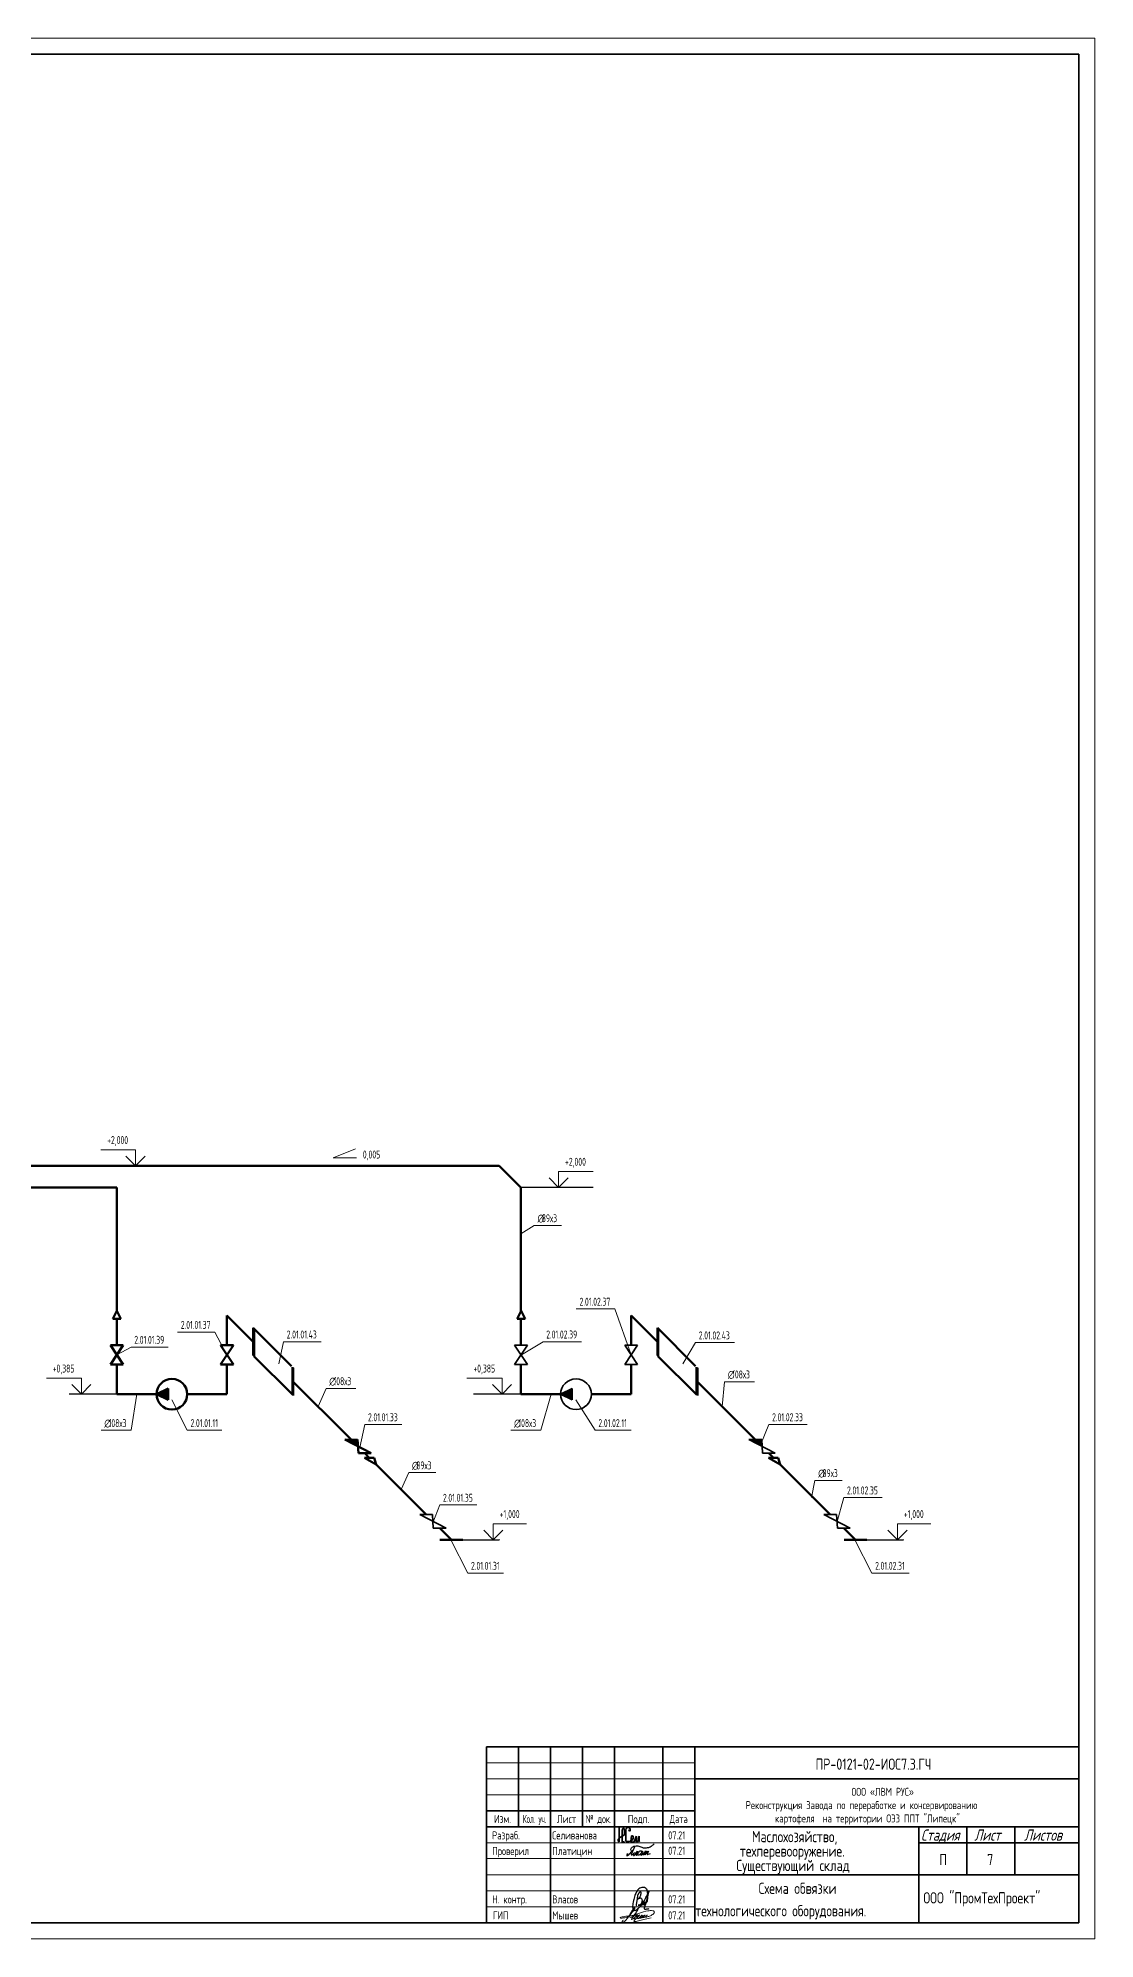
# Model space of a CAD drawing. Header units: millimetres. Extents: x -2281 to 5887, y 0 to 4166.
# Drawn here: x 5557 to 5887, y 0 to 594 of the extents above; entities that cross this region are included whole.
import ezdxf
from ezdxf.enums import TextEntityAlignment as Align

# ---------------------------------------------------------------- set-up
doc = ezdxf.new("R2010")
doc.units = ezdxf.units.MM
for name, pattern in [('K5LT32781', [0]), ('K5LT32783', [0]), ('K5LT32784', [0]), ('K5LT32786', [0]), ('K5LT32797', [0]), ('K5LT32823', [0]), ('K5LT_BASIC', [0]), ('K5LT_THIN', [0]), ('СПЛОШНАЯ', [1089000000.0, 99000000.0, 990000000.0])]:
    doc.linetypes.add(name, pattern=pattern)
doc.layers.add('Системный слой', color=7, linetype='Continuous')
doc.styles.add('KTEXTSTYLE', font='GOST_AU.SHX', dxfattribs={"width": 0.96, "height": 5})
doc.styles.add('ГОСТ 2.304', font='CS_Gost2304.shx')

# ---------------------------------------------------------------- blocks, each defined once
blk = doc.blocks.new('U988')
at = {"layer": 'Системный слой', "color": 7, "linetype": 'K5LT32786', "lineweight": 18}
for p, q in [((5649.07, 244.06), (5656.04, 246.88)), ((5656.38, 244.06), (5649.07, 244.06))]:
    blk.add_line(p, q, dxfattribs=at)
blk = doc.blocks.new('U1010')
at = {"layer": 'Системный слой', "color": 7, "linetype": 'K5LT_THIN', "lineweight": 13}
for p, q in [((5694.62, 124.75), (5701.1, 124.75)), ((5696.1, 127.75), (5699.1, 124.75)), ((5699.1, 124.75), (5699.1, 129.75)), ((5699.1, 129.75), (5709.52, 129.75)), ((5699.1, 124.75), (5702.1, 127.75))]:
    blk.add_line(p, q, dxfattribs=at)
at = {"layer": 'Системный слой', "color": 7, "insert": (5701.1, 134.02), "char_height": 2.5, "attachment_point": 1, "style": 'KTEXTSTYLE'}
blk.add_mtext('\\H3.5;\\W0.965;\\Q15;\\Q0;\\W0.715;\\H2.50;+1,000', dxfattribs=at)
blk = doc.blocks.new('U1011')
at = {"layer": 'Системный слой', "color": 7, "linetype": 'K5LT_THIN', "lineweight": 13}
for q in [(5685.8, 124.75), (5702.34, 114.35)]:
    blk.add_line((5691.14, 114.35), q, dxfattribs=at)
at = {"layer": 'Системный слой', "color": 7, "insert": (5692.14, 117.85), "char_height": 2.5, "attachment_point": 1, "style": 'KTEXTSTYLE'}
blk.add_mtext('\\H3.5;\\W0.965;\\Q15;\\Q0;\\W0.715;\\H2.50;2.01.01.31', dxfattribs=at)
blk = doc.blocks.new('U1012')
at = {"layer": 'Системный слой', "color": 7, "linetype": 'K5LT_THIN', "lineweight": 13}
for q in [(5680.21, 129.99), (5693.96, 135.61)]:
    blk.add_line((5682.37, 135.61), q, dxfattribs=at)
at = {"layer": 'Системный слой', "color": 7, "insert": (5683.37, 139.11), "char_height": 2.5, "attachment_point": 1, "style": 'KTEXTSTYLE'}
blk.add_mtext('\\H3.5;\\W0.965;\\Q15;\\Q0;\\W0.715;\\H2.50;2.01.01.35', dxfattribs=at)
blk = doc.blocks.new('U1013')
at = {"layer": 'Системный слой', "color": 7, "linetype": 'K5LT_THIN', "lineweight": 13}
for q in [(5657.42, 153.62), (5670.57, 160.77)]:
    blk.add_line((5658.97, 160.77), q, dxfattribs=at)
at = {"layer": 'Системный слой', "color": 7, "insert": (5659.97, 164.27), "char_height": 2.5, "attachment_point": 1, "style": 'KTEXTSTYLE'}
blk.add_mtext('\\H3.5;\\W0.965;\\Q15;\\Q0;\\W0.715;\\H2.50;2.01.01.33', dxfattribs=at)
blk = doc.blocks.new('U1014')
at = {"layer": 'Системный слой', "color": 7, "linetype": 'K5LT_THIN', "lineweight": 13}
for q in [(5644.41, 166.36), (5656.21, 172.03)]:
    blk.add_line((5646.87, 172.03), q, dxfattribs=at)
at = {"layer": 'Системный слой', "color": 7, "char_height": 2.5, "attachment_point": 1, "style": 'KTEXTSTYLE'}
for s, insert in [('\\H3.5;\\W0.965;\\Q15;\\Q0;\\W0.715;\\H2.50;∅', (5647.87, 175.53)), ('\\H3.5;\\W0.965;\\Q15;\\Q0;\\W0.715;\\H2.50;108х3', (5649.19, 175.53))]:
    blk.add_mtext(s, dxfattribs=dict(at, insert=insert))
blk = doc.blocks.new('U1015')
at = {"layer": 'Системный слой', "color": 7, "linetype": 'K5LT_THIN', "lineweight": 13}
for q in [(5632.12, 179.67), (5645.31, 186.63)]:
    blk.add_line((5633.59, 186.63), q, dxfattribs=at)
at = {"layer": 'Системный слой', "color": 7, "insert": (5634.59, 190.13), "char_height": 2.5, "attachment_point": 1, "style": 'KTEXTSTYLE'}
blk.add_mtext('\\H3.5;\\W0.965;\\Q15;\\Q0;\\W0.715;\\H2.50;2.01.01.43', dxfattribs=at)
blk = doc.blocks.new('U1016')
at = {"layer": 'Системный слой', "color": 7, "linetype": 'K5LT_THIN', "lineweight": 13}
for p, q in [((5820.82, 124.75), (5827.31, 124.75)), ((5822.31, 127.75), (5825.31, 124.75)), ((5825.31, 124.75), (5825.31, 129.75)), ((5825.31, 129.75), (5835.72, 129.75)), ((5825.31, 124.75), (5828.31, 127.75))]:
    blk.add_line(p, q, dxfattribs=at)
at = {"layer": 'Системный слой', "color": 7, "insert": (5827.31, 134.02), "char_height": 2.5, "attachment_point": 1, "style": 'KTEXTSTYLE'}
blk.add_mtext('\\H3.5;\\W0.965;\\Q15;\\Q0;\\W0.715;\\H2.50;+1,000', dxfattribs=at)
blk = doc.blocks.new('U1017')
at = {"layer": 'Системный слой', "color": 7, "linetype": 'K5LT_THIN', "lineweight": 13}
for q in [(5812, 124.75), (5828.94, 114.35)]:
    blk.add_line((5817.35, 114.35), q, dxfattribs=at)
at = {"layer": 'Системный слой', "color": 7, "insert": (5818.35, 117.85), "char_height": 2.5, "attachment_point": 1, "style": 'KTEXTSTYLE'}
blk.add_mtext('\\H3.5;\\W0.965;\\Q15;\\Q0;\\W0.715;\\H2.50;2.01.02.31', dxfattribs=at)
blk = doc.blocks.new('U1018')
at = {"layer": 'Системный слой', "color": 7, "linetype": 'K5LT_THIN', "lineweight": 13}
for q in [(5806.41, 129.99), (5820.56, 137.91)]:
    blk.add_line((5808.57, 137.91), q, dxfattribs=at)
at = {"layer": 'Системный слой', "color": 7, "insert": (5809.57, 141.41), "char_height": 2.5, "attachment_point": 1, "style": 'KTEXTSTYLE'}
blk.add_mtext('\\H3.5;\\W0.965;\\Q15;\\Q0;\\W0.715;\\H2.50;2.01.02.35', dxfattribs=at)
blk = doc.blocks.new('U1019')
at = {"layer": 'Системный слой', "color": 7, "linetype": 'K5LT_THIN', "lineweight": 13}
for q in [(5798.49, 137.91), (5808.05, 143.3)]:
    blk.add_line((5799.57, 143.3), q, dxfattribs=at)
at = {"layer": 'Системный слой', "color": 7, "char_height": 2.5, "attachment_point": 1, "style": 'KTEXTSTYLE'}
for s, insert in [('\\H3.5;\\W0.965;\\Q15;\\Q0;\\W0.715;\\H2.50;∅', (5800.57, 146.8)), ('\\H3.5;\\W0.965;\\Q15;\\Q0;\\W0.715;\\H2.50;89х3', (5801.89, 146.8))]:
    blk.add_mtext(s, dxfattribs=dict(at, insert=insert))
blk = doc.blocks.new('U1020')
at = {"layer": 'Системный слой', "color": 7, "linetype": 'K5LT_THIN', "lineweight": 13}
for q in [(5782.62, 154.62), (5797.17, 160.77)]:
    blk.add_line((5785.18, 160.77), q, dxfattribs=at)
at = {"layer": 'Системный слой', "color": 7, "insert": (5786.18, 164.27), "char_height": 2.5, "attachment_point": 1, "style": 'KTEXTSTYLE'}
blk.add_mtext('\\H3.5;\\W0.965;\\Q15;\\Q0;\\W0.715;\\H2.50;2.01.02.33', dxfattribs=at)
blk = doc.blocks.new('U1021')
at = {"layer": 'Системный слой', "color": 7, "linetype": 'K5LT_THIN', "lineweight": 13}
for q in [(5770.61, 166.36), (5780.7, 174.14)]:
    blk.add_line((5771.35, 174.14), q, dxfattribs=at)
at = {"layer": 'Системный слой', "color": 7, "char_height": 2.5, "attachment_point": 1, "style": 'KTEXTSTYLE'}
for s, insert in [('\\H3.5;\\W0.965;\\Q15;\\Q0;\\W0.715;\\H2.50;∅', (5772.35, 177.64)), ('\\H3.5;\\W0.965;\\Q15;\\Q0;\\W0.715;\\H2.50;108х3', (5773.68, 177.64))]:
    blk.add_mtext(s, dxfattribs=dict(at, insert=insert))
blk = doc.blocks.new('U1022')
at = {"layer": 'Системный слой', "color": 7, "linetype": 'K5LT_THIN', "lineweight": 13}
for q in [(5758.32, 179.67), (5774.39, 186.35)]:
    blk.add_line((5762.27, 186.35), q, dxfattribs=at)
at = {"layer": 'Системный слой', "color": 7, "insert": (5763.27, 189.85), "char_height": 2.5, "attachment_point": 1, "style": 'KTEXTSTYLE'}
blk.add_mtext('\\H3.5;\\W0.965;\\Q15;\\Q0;\\W0.715;\\H2.50;2.01.02.43', dxfattribs=at)
blk = doc.blocks.new('U1023')
at = {"layer": 'Системный слой', "color": 7, "linetype": 'K5LT_THIN', "lineweight": 13}
for q in [(5725.03, 196.87), (5742.14, 182.53)]:
    blk.add_line((5737.01, 196.87), q, dxfattribs=at)
at = {"layer": 'Системный слой', "color": 7, "insert": (5726.03, 200.37), "char_height": 2.5, "attachment_point": 1, "style": 'KTEXTSTYLE'}
blk.add_mtext('\\H3.5;\\W0.965;\\Q15;\\Q0;\\W0.715;\\H2.50;2.01.02.37', dxfattribs=at)
blk = doc.blocks.new('U1024')
at = {"layer": 'Системный слой', "color": 7, "linetype": 'K5LT_THIN', "lineweight": 13}
for p, q in [((5716.5, 237.83), (5719.5, 234.83)), ((5719.5, 234.83), (5719.5, 239.83)), ((5719.5, 239.83), (5730.31, 239.83)), ((5719.5, 234.83), (5722.5, 237.83)), ((5715.01, 234.83), (5721.5, 234.83))]:
    blk.add_line(p, q, dxfattribs=at)
at = {"layer": 'Системный слой', "color": 7, "insert": (5721.5, 244.1), "char_height": 2.5, "attachment_point": 1, "style": 'KTEXTSTYLE'}
blk.add_mtext('\\H3.5;\\W0.965;\\Q15;\\Q0;\\W0.715;\\H2.50;+2,000', dxfattribs=at)
blk = doc.blocks.new('U1025')
at = {"layer": 'Системный слой', "color": 7, "linetype": 'K5LT_THIN', "lineweight": 13}
for q in [(5707.74, 220.39), (5720.39, 222.97)]:
    blk.add_line((5711.91, 222.97), q, dxfattribs=at)
at = {"layer": 'Системный слой', "color": 7, "char_height": 2.5, "attachment_point": 1, "style": 'KTEXTSTYLE'}
for s, insert in [('\\H3.5;\\W0.965;\\Q15;\\Q0;\\W0.715;\\H2.50;∅', (5712.91, 226.47)), ('\\H3.5;\\W0.965;\\Q15;\\Q0;\\W0.715;\\H2.50;89х3', (5714.23, 226.47))]:
    blk.add_mtext(s, dxfattribs=dict(at, insert=insert))
blk = doc.blocks.new('U1026')
at = {"layer": 'Системный слой', "color": 7, "linetype": 'K5LT_THIN', "lineweight": 13}
for q in [(5724.91, 168.43), (5742.12, 158.94)]:
    blk.add_line((5730.93, 158.94), q, dxfattribs=at)
at = {"layer": 'Системный слой', "color": 7, "insert": (5731.93, 162.44), "char_height": 2.5, "attachment_point": 1, "style": 'KTEXTSTYLE'}
blk.add_mtext('\\H3.5;\\W0.965;\\Q15;\\Q0;\\W0.715;\\H2.50;2.01.02.11', dxfattribs=at)
blk = doc.blocks.new('U1027')
at = {"layer": 'Системный слой', "color": 7, "linetype": 'K5LT_THIN', "lineweight": 13}
for q in [(5717.14, 170.23), (5704.6, 158.94)]:
    blk.add_line((5713.94, 158.94), q, dxfattribs=at)
at = {"layer": 'Системный слой', "color": 7, "char_height": 2.5, "attachment_point": 1, "style": 'KTEXTSTYLE'}
for s, insert in [('\\H3.5;\\W0.965;\\Q15;\\Q0;\\W0.715;\\H2.50;∅', (5705.6, 162.44)), ('\\H3.5;\\W0.965;\\Q15;\\Q0;\\W0.715;\\H2.50;108х3', (5706.92, 162.44))]:
    blk.add_mtext(s, dxfattribs=dict(at, insert=insert))
blk = doc.blocks.new('U1028')
at = {"layer": 'Системный слой', "color": 7, "linetype": 'K5LT_THIN', "lineweight": 13}
for p, q in [((5701.84, 175.23), (5690.89, 175.23)), ((5698.84, 173.23), (5701.84, 170.23)), ((5701.84, 170.23), (5701.84, 175.23)), ((5701.84, 170.23), (5704.84, 173.23))]:
    blk.add_line(p, q, dxfattribs=at)
at = {"layer": 'Системный слой', "color": 7, "insert": (5692.89, 179.5), "char_height": 2.5, "attachment_point": 1, "style": 'KTEXTSTYLE'}
blk.add_mtext('\\H3.5;\\W0.965;\\Q15;\\Q0;\\W0.715;\\H2.50;+0,385', dxfattribs=at)
blk = doc.blocks.new('U1029')
at = {"layer": 'Системный слой', "color": 7, "linetype": 'K5LT_THIN', "lineweight": 13}
for q in [(5600.51, 189.64), (5615.94, 182.53)]:
    blk.add_line((5612.1, 189.64), q, dxfattribs=at)
at = {"layer": 'Системный слой', "color": 7, "insert": (5601.51, 193.14), "char_height": 2.5, "attachment_point": 1, "style": 'KTEXTSTYLE'}
blk.add_mtext('\\H3.5;\\W0.965;\\Q15;\\Q0;\\W0.715;\\H2.50;2.01.01.37', dxfattribs=at)
blk = doc.blocks.new('U1031')
at = {"layer": 'Системный слой', "color": 7, "linetype": 'K5LT_THIN', "lineweight": 13}
for q in [(5598.71, 168.43), (5614.34, 158.94)]:
    blk.add_line((5603.54, 158.94), q, dxfattribs=at)
at = {"layer": 'Системный слой', "color": 7, "insert": (5604.54, 162.44), "char_height": 2.5, "attachment_point": 1, "style": 'KTEXTSTYLE'}
blk.add_mtext('\\H3.5;\\W0.965;\\Q15;\\Q0;\\W0.715;\\H2.50;2.01.01.11', dxfattribs=at)
blk = doc.blocks.new('U1032')
at = {"layer": 'Системный слой', "color": 7, "linetype": 'K5LT_THIN', "lineweight": 13}
for q in [(5587.74, 170.23), (5576.64, 158.94)]:
    blk.add_line((5585.99, 158.94), q, dxfattribs=at)
at = {"layer": 'Системный слой', "color": 7, "char_height": 2.5, "attachment_point": 1, "style": 'KTEXTSTYLE'}
for s, insert in [('\\H3.5;\\W0.965;\\Q15;\\Q0;\\W0.715;\\H2.50;∅', (5577.64, 162.44)), ('\\H3.5;\\W0.965;\\Q15;\\Q0;\\W0.715;\\H2.50;108х3', (5578.97, 162.44))]:
    blk.add_mtext(s, dxfattribs=dict(at, insert=insert))
blk = doc.blocks.new('U1033')
at = {"layer": 'Системный слой', "color": 7, "linetype": 'K5LT_THIN', "lineweight": 13}
for p, q in [((5570.46, 175.23), (5559.52, 175.23)), ((5567.46, 173.23), (5570.46, 170.23)), ((5570.46, 170.23), (5570.46, 175.23)), ((5570.46, 170.23), (5573.46, 173.23))]:
    blk.add_line(p, q, dxfattribs=at)
at = {"layer": 'Системный слой', "color": 7, "insert": (5561.52, 179.5), "char_height": 2.5, "attachment_point": 1, "style": 'KTEXTSTYLE'}
blk.add_mtext('\\H3.5;\\W0.965;\\Q15;\\Q0;\\W0.715;\\H2.50;+0,385', dxfattribs=at)
blk = doc.blocks.new('U1034')
at = {"layer": 'Системный слой', "color": 7, "linetype": 'K5LT_THIN', "lineweight": 13}
for q in [(5707.89, 182.55), (5726.62, 186.63)]:
    blk.add_line((5714.63, 186.63), q, dxfattribs=at)
at = {"layer": 'Системный слой', "color": 7, "insert": (5715.63, 190.13), "char_height": 2.5, "attachment_point": 1, "style": 'KTEXTSTYLE'}
blk.add_mtext('\\H3.5;\\W0.965;\\Q15;\\Q0;\\W0.715;\\H2.50;2.01.02.39', dxfattribs=at)
blk = doc.blocks.new('U1035')
at = {"layer": 'Системный слой', "color": 7, "linetype": 'K5LT_THIN', "lineweight": 13}
for q in [(5581.54, 182.53), (5597.58, 184.97)]:
    blk.add_line((5585.99, 184.97), q, dxfattribs=at)
at = {"layer": 'Системный слой', "color": 7, "insert": (5586.99, 188.47), "char_height": 2.5, "attachment_point": 1, "style": 'KTEXTSTYLE'}
blk.add_mtext('\\H3.5;\\W0.965;\\Q15;\\Q0;\\W0.715;\\H2.50;2.01.01.39', dxfattribs=at)
blk = doc.blocks.new('U1051')
at = {"layer": 'Системный слой', "color": 7, "linetype": 'K5LT_THIN', "lineweight": 13}
for p, q in [((5587.34, 246.62), (5576.53, 246.62)), ((5584.34, 244.62), (5587.34, 241.62)), ((5587.34, 241.62), (5587.34, 246.62)), ((5587.34, 241.62), (5590.34, 244.62))]:
    blk.add_line(p, q, dxfattribs=at)
at = {"layer": 'Системный слой', "color": 7, "insert": (5578.53, 250.89), "char_height": 2.5, "attachment_point": 1, "style": 'KTEXTSTYLE'}
blk.add_mtext('\\H3.5;\\W0.965;\\Q15;\\Q0;\\W0.715;\\H2.50;+2,000', dxfattribs=at)
blk = doc.blocks.new('U1104')
at = {"layer": 'Системный слой', "color": 7, "linetype": 'K5LT_THIN', "lineweight": 13}
for q in [(5670.32, 140.45), (5681.18, 145.74)]:
    blk.add_line((5672.7, 145.74), q, dxfattribs=at)
at = {"layer": 'Системный слой', "color": 7, "char_height": 2.5, "attachment_point": 1, "style": 'KTEXTSTYLE'}
for s, insert in [('\\H3.5;\\W0.965;\\Q15;\\Q0;\\W0.715;\\H2.50;∅', (5673.7, 149.24)), ('\\H3.5;\\W0.965;\\Q15;\\Q0;\\W0.715;\\H2.50;89х3', (5675.02, 149.24))]:
    blk.add_mtext(s, dxfattribs=dict(at, insert=insert))
blk = doc.blocks.new('Из_буфера17654')
at = {"color": 5, "linetype": 'K5LT_BASIC', "lineweight": 35, "true_color": 0x0000ff}
for p, q in [((0, 55), (185, 55)), ((0, 0), (0, 55)), ((10, 50), (10, 55)), ((20, 0), (20, 55)), ((30, 50), (30, 55)), ((40, 0), (40, 55)), ((55, 0), (55, 55)), ((65, 0), (65, 55)), ((185, 0), (185, 55)), ((10, 45), (10, 50)), ((30, 45), (30, 50)), ((10, 40), (10, 45)), ((30, 40), (30, 45)), ((65, 45), (135, 45)), ((135, 45), (185, 45)), ((10, 35), (10, 40)), ((30, 35), (30, 40)), ((0, 35), (20, 35)), ((0, 30), (20, 30)), ((10, 30), (10, 35)), ((20, 35), (40, 35)), ((20, 30), (40, 30)), ((30, 30), (30, 35)), ((40, 35), (55, 35)), ((40, 30), (55, 30)), ((55, 35), (65, 35)), ((55, 30), (65, 30)), ((65, 30), (135, 30)), ((135, 30), (185, 30)), ((135, 15), (135, 30)), ((150, 15), (150, 30)), ((165, 15), (165, 30)), ((135, 25), (150, 25)), ((150, 25), (165, 25)), ((165, 25), (185, 25)), ((65, 15), (135, 15)), ((135, 0), (135, 15)), ((135, 15), (185, 15)), ((0, 0), (185, 0))]:
    blk.add_line(p, q, dxfattribs=at)
at = {"color": 7, "linetype": 'K5LT_THIN', "lineweight": 13}
for p, q in [((0, 50), (65, 50)), ((0, 45), (65, 45)), ((0, 40), (65, 40)), ((0, 25), (65, 25)), ((0, 20.18), (65, 20.18)), ((0, 15), (65, 15)), ((0, 10), (65, 10)), ((0, 5), (65, 5))]:
    blk.add_line(p, q, dxfattribs=at)
at = {"color": 5, "ltscale": 100}
for points, knots in [([(45.13, 22.72), (45.08, 22.75), (44.95, 22.82), (45.08, 23.15), (45.22, 23.53), (45.69, 23.86), (46.35, 24.11), (47.14, 24.13), (47.88, 23.85), (48.45, 23.71), (49.08, 23.41), (49.82, 23.5), (50.56, 23.57), (51.12, 23.85), (51.62, 24.1), (52.06, 24.41), (52.25, 24.67), (52.33, 24.78)], [0, 0, 0, 0, 0.431797, 1.178489, 2.461486, 4.121286, 5.746491, 8.576653, 10.665684, 12.489392, 13.66502, 16.533624, 18.614946, 20.018616, 21.839218, 23.452402, 24.593608, 24.593608, 24.593608, 24.593608]), ([(46.31, 23.98), (46.16, 23.66), (45.88, 23.03), (45.5, 22.22), (45.25, 21.69), (45.1, 21.39), (45.2, 21.2), (45.59, 21.39), (45.86, 21.64), (46.12, 21.87), (46.29, 22.1), (45.92, 21.63), (45.9, 21.46), (45.79, 20.97), (46.45, 21.35), (46.69, 21.8), (47.05, 22.18), (47.28, 22.6), (46.83, 21.86), (46.8, 21.61), (46.63, 21.18), (47.01, 21.23), (47.24, 21.5), (47.38, 21.92), (47.61, 22.28), (47.93, 22.53), (48.36, 22.6), (48.5, 22.2), (48.34, 21.68), (47.86, 21.45), (47.47, 21.04), (47.2, 21.3), (47.28, 21.56), (47.32, 21.73), (47.35, 21.81)], [0, 0, 0, 0, 3.072465, 5.93997, 7.549067, 8.315184, 8.518632, 9.297948, 11.017233, 12.177, 12.274236, 13.253162, 14.373883, 15.056044, 16.321571, 18.238062, 20.462871, 20.485404, 22.259679, 23.256478, 24.22225, 24.572838, 25.944, 27.118904, 28.372944, 29.551905, 30.631397, 31.314613, 32.797992, 34.860972, 36.035272, 36.592578, 37.46905, 38.152896, 38.152896, 38.152896, 38.152896]), ([(43.98, 21.76), (43.94, 21.64), (43.86, 21.42), (43.84, 21.18), (43.85, 20.95), (44.32, 21.18), (44.62, 21.6), (45.24, 22.25), (45.6, 22.7), (45.77, 22.9)], [0, 0, 0, 0, 1.023251, 1.999254, 2.203937, 2.749575, 5.025767, 7.694552, 10.021415, 10.021415, 10.021415, 10.021415]), ([(48.78, 22.48), (48.64, 22.26), (48.44, 21.96), (48.21, 21.63), (48.14, 21.44), (48.12, 21.3), (48.26, 21.19), (48.58, 21.39), (49.02, 21.78), (49.51, 22.16), (49.7, 22.58), (49.45, 22.07), (49.33, 21.92), (49.13, 21.51), (49.03, 21.3), (48.86, 21.13), (49.39, 21.68), (49.57, 21.85), (49.84, 22.16), (50.02, 22.32), (50.12, 22.42), (50.21, 22.4), (50.1, 22.3), (50.07, 22.13), (49.82, 21.79), (49.71, 21.67), (49.5, 21.22), (49.56, 21.42), (49.76, 21.57), (50, 21.82), (50.24, 22.06), (50.47, 22.25), (50.56, 22.43), (50.77, 22.48), (50.47, 22.2), (50.45, 21.98), (50.2, 21.69), (50.16, 21.5), (50.13, 21.33), (50.34, 21.47), (50.64, 21.52), (50.96, 21.64), (51.21, 21.73)], [0, 0, 0, 0, 2.193491, 3.122776, 3.412184, 3.931225, 4.186345, 4.742983, 6.660993, 9.724043, 9.751678, 10.435587, 11.882862, 13.100447, 13.895457, 13.907935, 15.185275, 16.601835, 17.647571, 18.376745, 18.721837, 18.822471, 18.959217, 19.597164, 20.649189, 21.936885, 22.537547, 22.589821, 23.541509, 24.655442, 25.570131, 26.450208, 27.158429, 27.347227, 27.878565, 29.071398, 29.999172, 30.768503, 30.875904, 31.303409, 31.983017, 34.104674, 34.104674, 34.104674, 34.104674])]:
    blk.add_open_spline(points, degree=3, knots=knots, dxfattribs=at)
at = {"color": 5, "linetype": 'СПЛОШНАЯ', "lineweight": 25}
blk.add_open_spline([(46.77, 5.33), (46.78, 5.43), (46.8, 5.65), (46.85, 6.03), (46.93, 6.42), (47, 6.84), (47.09, 7.18), (47.09, 7.49), (47.16, 7.76), (47.18, 8.04), (47.22, 8.33), (47.24, 8.58), (47.29, 8.76), (47.32, 8.95), (47.51, 9.07), (47.53, 9.3), (47.69, 9.4), (47.73, 9.54), (47.83, 9.66), (47.94, 9.73), (48.07, 9.77), (48.19, 9.7), (48.17, 9.59), (48.17, 9.47), (48.21, 9.34), (48.16, 9.18), (48.16, 8.97), (48.07, 8.71), (47.98, 8.32), (47.73, 7.89), (47.5, 7.65), (47.26, 7.38), (47.61, 7.72), (47.8, 7.81), (48.04, 7.82), (48.33, 7.76), (48.48, 7.42), (48.58, 7.06), (48.53, 6.68), (48.5, 6.31), (48.3, 5.98), (48.1, 5.7), (47.76, 5.56), (47.61, 5.59), (47.29, 5.56), (47.38, 5.56), (47.48, 5.57), (47.64, 5.58), (47.81, 5.58), (47.94, 5.64), (48.07, 5.7), (48.18, 5.82), (48.27, 5.95), (48.37, 6.08), (48.43, 6.27), (48.57, 6.41), (48.68, 6.54), (48.81, 6.64), (48.88, 6.76), (49.02, 6.83), (49.06, 6.68), (48.98, 6.56), (48.97, 6.38), (48.89, 6.21), (48.86, 6.03), (48.8, 5.83), (48.78, 5.72), (48.72, 5.54), (48.81, 5.79), (48.92, 5.87), (48.98, 6.03), (49.07, 6.17), (49.25, 6.26), (49.34, 6.43), (49.45, 6.48), (49.57, 6.55), (49.31, 6.34), (49.3, 6.21), (49.2, 6.06), (49.18, 5.9), (49.12, 5.78), (49.14, 5.63), (49.29, 5.65), (49.42, 5.72), (49.66, 5.88), (49.88, 6.17), (50.09, 6.51), (50.23, 6.89), (50.32, 7.3), (50.36, 7.81), (50.38, 8.36), (50.39, 8.94), (50.31, 9.5), (50.25, 10.05), (50.03, 10.51), (49.76, 10.88), (49.3, 11.09), (48.76, 11.17), (48.1, 11.05), (47.56, 10.71), (47.16, 10.24), (46.85, 9.74), (46.56, 9.17), (46.28, 8.51), (46.09, 7.76), (45.84, 6.95), (45.71, 6.12), (45.6, 5.36), (45.63, 4.73), (45.76, 4.28), (45.99, 4.01), (46.22, 3.97), (46.47, 3.91), (46.82, 4.18), (47.25, 4.42), (47.64, 4.86), (48.05, 5.25), (48.45, 5.68), (48.77, 6.23), (49.23, 6.83), (49.58, 7.57), (49.92, 8.21), (50.1, 8.71), (50.3, 9.03), (50.43, 9.32), (50.53, 9.55), (50.62, 9.76), (50.68, 9.9), (50.78, 10.18), (50.61, 9.68), (50.53, 9.44), (50.46, 8.98), (50.34, 8.53), (50.22, 8.09), (50.12, 7.72), (50.01, 7.28), (49.88, 6.82), (49.73, 6.37), (49.66, 5.98), (49.52, 5.57), (49.4, 5.12), (49.23, 4.76), (49.19, 4.26), (49.68, 4.31), (50.02, 4.38), (50.39, 4.41), (50.61, 4.47), (50.73, 4.49)], degree=3, knots=[0, 0, 0, 0, 0.307065, 0.645513, 1.141941, 1.528337, 1.899022, 2.19853, 2.458747, 2.726472, 3.041406, 3.3405, 3.483048, 3.604864, 3.900766, 4.078346, 4.224781, 4.411884, 4.503687, 4.671076, 4.803081, 4.898228, 5.034103, 5.089759, 5.261669, 5.411215, 5.600281, 5.869738, 6.244996, 6.793178, 7.299755, 7.356523, 7.718758, 7.928414, 8.121472, 8.408884, 8.755636, 9.137139, 9.531942, 9.894345, 10.255487, 10.641946, 10.952547, 11.194175, 11.365843, 11.384528, 11.443247, 11.681175, 11.848056, 11.953202, 12.088858, 12.285634, 12.433033, 12.551144, 12.791509, 13.008067, 13.12532, 13.309879, 13.478031, 13.580555, 13.65575, 13.850925, 14.019278, 14.18007, 14.411251, 14.575473, 14.759923, 14.816857, 14.998839, 15.124627, 15.298671, 15.467353, 15.643877, 15.87278, 15.98894, 16.025675, 16.230544, 16.435071, 16.559082, 16.734083, 16.898304, 16.991931, 17.083783, 17.276019, 17.474415, 17.923645, 18.343597, 18.683301, 19.133269, 19.609134, 20.204354, 20.783711, 21.357358, 21.897074, 22.424787, 22.869572, 23.249454, 23.888416, 24.497712, 25.22397, 25.758185, 26.327301, 26.977667, 27.679495, 28.481732, 29.297835, 30.189654, 31.017342, 31.58479, 32.089274, 32.398345, 32.579917, 32.776181, 33.123166, 33.800166, 34.302104, 34.861353, 35.50978, 36.043601, 36.774716, 37.762754, 38.49424, 38.952323, 39.339493, 39.62961, 39.902032, 40.093501, 40.299822, 40.415435, 40.760147, 41.050796, 41.440785, 42.033287, 42.488406, 42.793512, 43.212654, 43.842274, 44.207569, 44.644044, 45.034942, 45.500194, 46.034585, 46.302994, 46.72433, 47.095092, 47.449604, 47.79943, 47.79943, 47.79943, 47.79943], dxfattribs=at)
at = {"color": 5, "lineweight": 13}
for points, knots in [([(46.81, 2.06), (46.91, 2.11), (47.17, 2.24), (47.94, 2.65), (47.58, 2.31), (47.38, 2.07), (47.21, 1.78), (47.04, 1.38), (47.37, 1.36), (47.82, 1.61), (48.77, 2.8), (48.09, 2.03), (47.69, 1.74), (47.93, 1.35), (48.43, 1.89), (48.67, 1.96), (49.02, 2.52), (48.67, 2.16), (48.62, 2.02), (48.36, 1.66), (48.69, 1.63), (48.91, 1.9), (49.2, 2.08), (49.7, 2.64), (49.26, 2.24), (49.16, 2.06), (48.99, 1.67), (49.37, 1.74), (49.66, 1.94), (49.97, 2.25), (50.22, 2.42), (50.2, 2.63), (50.08, 2.4), (49.92, 2.24), (49.7, 2.01), (49.68, 1.69), (50.27, 1.95), (50.89, 2.06), (51.78, 2.57), (52.43, 3.02), (52.45, 3.72), (51.5, 3.92), (49.99, 3.81), (48.15, 3.23), (46.44, 2.56), (45.03, 2.19), (43.51, 1.74), (42.48, 1.45), (41.32, 1.63), (43.1, 2.09), (43.83, 2.14), (44.91, 2.23), (45.74, 2.32), (46.39, 2.37), (46.85, 2.17), (46.96, 1.81), (46.72, 1.32), (46.38, 1.04), (45.84, 0.5), (46.54, 0.36), (47.33, 0.63), (48.74, 1.01), (50.16, 1.38), (51.05, 1.55), (51.36, 1.61)], [0, 0, 0, 0, 3.038527, 7.928844, 9.086014, 12.097675, 15.528547, 17.66595, 19.070802, 21.454693, 30.967705, 34.235814, 39.209699, 39.978208, 43.376179, 49.785578, 51.259744, 52.554811, 57.050509, 58.414551, 59.41587, 62.54853, 65.780871, 69.329301, 71.355427, 74.592241, 76.413962, 77.857928, 81.064898, 85.38628, 87.364724, 87.89806, 88.63441, 91.138005, 94.624582, 95.523983, 96.849298, 105.203593, 113.462735, 119.068507, 122.32313, 126.456589, 137.821001, 158.653729, 168.966844, 179.809845, 191.75824, 204.353859, 205.97876, 214.275663, 224.201019, 231.149917, 237.277981, 243.463846, 245.690102, 248.131611, 251.152068, 257.181919, 260.294733, 263.185735, 268.486975, 281.393572, 295.095268, 302.11988, 302.11988, 302.11988, 302.11988]), ([(45.82, 3.66), (45.98, 3.9), (46.21, 4.26), (46.34, 4.67), (46.31, 5.12), (45.54, 3.99), (45.1, 3.3), (44.28, 1.87), (43.59, 0.92), (43.05, 0.46), (42.68, 0.18), (42.4, 0.3), (42.22, 0.7), (42.54, 0.8), (42.76, 0.87)], [0, 0, 0, 0, 6.284693, 9.320474, 10.7028, 14.159521, 27.560812, 39.892251, 48.410407, 54.395744, 56.198712, 58.40461, 60.334938, 64.443024, 64.443024, 64.443024, 64.443024]), ([(45.74, 3.74), (45.49, 3.39), (45.13, 2.9), (44.72, 2.34), (44.6, 1.85), (45.08, 1.68), (45.72, 1.97), (46.38, 2.83), (46.89, 3.38), (47.51, 4.61), (46.54, 2.98), (46.16, 2.28), (45.37, 1.54), (45.24, 0.92), (46.25, 1.59), (46.51, 1.98), (47.49, 3.14), (46.54, 1.96), (45.96, 1.14), (46.79, 1.38), (47.05, 1.79), (46.94, 2.03), (46.89, 2.14)], [0, 0, 0, 0, 9.484815, 13.736551, 16.722874, 18.440188, 23.790574, 31.629006, 41.675293, 46.218039, 51.067257, 68.169736, 73.547001, 74.702959, 80.578822, 87.347467, 92.924006, 102.634203, 105.699849, 110.724111, 113.68715, 116.26144, 116.26144, 116.26144, 116.26144])]:
    blk.add_open_spline(points, degree=3, knots=knots, dxfattribs=at)
at = {"layer": 'Системный слой', "color": 5, "linetype": 'K5LT_BASIC', "lineweight": 35, "true_color": 0x0000ff}
for p, q in [((41.42, 29.83), (41.42, 27.73)), ((42.48, 29.41), (42.75, 29.71)), ((42.75, 29.71), (42.86, 29.56)), ((43.91, 29.78), (43.81, 29.69)), ((44.03, 29.86), (43.91, 29.78)), ((44.18, 29.86), (44.03, 29.86)), ((44.46, 29.86), (44.18, 29.86)), ((44.63, 29.69), (44.46, 29.86)), ((41.08, 26.22), (41.63, 26.66)), ((41.08, 25.59), (41.08, 26.22)), ((41.42, 25.33), (41.08, 25.59)), ((41.42, 27.73), (41.42, 26.43)), ((41.42, 26.43), (41.42, 25.33)), ((41.63, 26.66), (43.08, 27.59)), ((42.48, 29.41), (42.32, 29.05)), ((42.32, 29.05), (42.32, 27.59)), ((42.32, 27.59), (42.32, 26.95)), ((42.32, 26.95), (42.32, 25.59)), ((42.32, 25.59), (42.32, 25.27)), ((42.32, 25.27), (42.49, 25.27)), ((42.49, 25.27), (43.08, 25.43)), ((42.86, 29.56), (43, 29.28)), ((43, 29.28), (43.08, 28.61)), ((43.08, 28.61), (43.08, 28.21)), ((43.08, 28.21), (43.08, 27.96)), ((43.08, 27.96), (43.08, 27.59)), ((43.65, 29.57), (43.5, 29.08)), ((43.5, 29.08), (43.5, 28.82)), ((43.5, 28.82), (43.5, 28.59)), ((43.5, 28.59), (43.5, 28.27)), ((43.5, 28.27), (43.5, 28.14)), ((43.5, 28.14), (43.5, 27.12)), ((43.5, 27.12), (43.5, 26.61)), ((43.5, 26.61), (43.5, 26.14)), ((43.5, 26.14), (43.5, 25.68)), ((43.5, 25.68), (43.65, 25.43)), ((43.81, 29.69), (43.65, 29.57)), ((43.65, 25.43), (43.91, 25.43)), ((43.91, 25.43), (44.54, 25.43)), ((44.46, 29.12), (44.46, 28.87)), ((44.46, 28.87), (44.63, 28.82)), ((44.54, 25.43), (45.08, 25.55)), ((44.75, 29.57), (44.63, 29.69)), ((44.63, 28.82), (44.75, 28.73)), ((44.86, 29.42), (44.75, 29.57)), ((44.75, 28.73), (44.86, 28.82)), ((44.86, 29.17), (44.86, 29.42)), ((44.86, 29), (44.86, 29.17)), ((44.86, 28.82), (44.86, 29)), ((45.26, 27.26), (45.08, 25.55)), ((45.08, 25.55), (45.44, 25.91)), ((45.08, 25.55), (45.26, 25.22)), ((45.44, 27.26), (45.26, 27.26)), ((45.26, 25.22), (45.6, 25.22)), ((45.76, 27.12), (45.44, 27.26)), ((45.44, 25.91), (45.76, 26.37)), ((45.6, 25.22), (46.13, 25.39)), ((45.76, 26.61), (45.76, 27.12)), ((45.76, 26.37), (45.76, 26.61)), ((46.13, 25.39), (46.51, 26.49)), ((46.51, 26.49), (46.8, 27.12)), ((46.55, 26.59), (46.8, 27.12)), ((46.66, 26.81), (46.55, 26.59)), ((46.8, 27.12), (46.66, 26.81)), ((46.8, 27.12), (46.68, 26.7)), ((46.68, 26.7), (46.68, 26.37)), ((46.68, 26.37), (46.68, 25.94)), ((46.68, 25.94), (46.68, 25.55)), ((46.68, 25.55), (46.8, 25.39)), ((46.8, 25.39), (47.07, 25.39)), ((47.07, 25.39), (47.35, 25.75)), ((47.35, 26.37), (47.62, 27.12)), ((47.35, 25.75), (47.35, 26.37)), ((47.62, 27.12), (47.62, 26.54)), ((47.62, 26.54), (47.62, 25.94)), ((47.62, 25.94), (47.62, 25.57)), ((47.62, 25.57), (47.78, 25.39))]:
    blk.add_line(p, q, dxfattribs=at)
at = {"style": 'ГОСТ 2.304'}
for s, p in [('Изм.', (5, 32.5)), ('Лист', (25, 32.5)), ('Подп.', (47.5, 32.5))]:
    blk.add_text(s, height=2.5, dxfattribs=at).set_placement(p, align=Align.MIDDLE_CENTER)
for s, width, p in [('Кол. уч.', 0.65, (15, 32.5)), ('№ док.', 0.8, (35, 32.5)), ('Дата', 0.9, (60, 32.5))]:
    blk.add_text(s, height=2.5, dxfattribs=dict(at, width=width)).set_placement(p, align=Align.MIDDLE_CENTER)
at = {"color": 7, "char_height": 2.5, "attachment_point": 1, "style": 'KTEXTSTYLE'}
for s, insert in [('\\H3.5;\\W0.965;\\Q15;\\Q0;ПР-0121-02-ИОС7.3.ГЧ', (102.73, 51.38)), ('\\H3.5;\\W0.965;\\Q15;\\Q0;\\H2.50; ООО «ЛВМ РУС»', (112.71, 42.23)), ('\\H3.5;\\W0.965;\\Q15;\\Q0;\\H2.50;Реконструкция Завода по переработке и консервированию', (80.95, 38.07)), ('\\H3.5;\\W0.965;\\Q15;\\Q0;\\H2.50;картофеля  на территории ОЭЗ ППТ "Липецк"', (90.08, 33.92)), ('\\H3.5;\\W0.965;\\Q15;\\Q0;\\H2.50; Разраб.', (0.5, 28.63)), ('\\H3.5;\\W0.965;\\Q15;\\Q0;\\H2.50;Селиванова', (20.5, 28.63)), ('{\\W0.891;07.21}', (56.73, 28.63)), ('{\\W0.891;07.21}', (56.73, 23.82)), ('\\H3.5;\\W0.965;\\Q15;\\Q0;Маслохозяйство,', (82.87, 28.73)), ('\\H3.5;\\W0.965;\\Q15;\\Q15;Стадия', (135.66, 29.23)), ('\\H3.5;\\W0.965;\\Q15;\\Q15;Лист', (152.33, 29.23)), ('\\H3.5;\\W0.965;\\Q15;\\Q15;Листов', (167.88, 29.23)), ('\\H3.5;\\W0.965;\\Q15;\\Q0;\\H2.50; Проверил', (0.5, 23.73)), ('\\H3.5;\\W0.965;\\Q15;\\Q0;\\H2.50;Платицин', (20.5, 23.73)), ('\\H3.5;\\W0.965;\\Q15;\\Q0;Существующий склад', (78.01, 19.72)), ('\\H3.5;\\W0.965;\\Q15;\\Q0;техперевооружение.', (79.07, 24.23)), ('\\H3.5;\\W0.965;\\Q15;\\Q0;П', (141.39, 21.58)), ('\\H3.5;\\W0.965;\\Q15;\\Q0;\\H2.50; Н. контр.', (0.5, 8.63)), ('\\H3.5;\\W0.965;\\Q15;\\Q0;\\H2.50;Власов', (20.5, 8.63)), ('{\\W0.891;07.21}', (56.73, 8.63)), ('\\H3.5;\\W0.965;\\Q15;\\Q0;\\H2.50;ГИП', (1.96, 3.63)), ('\\H3.5;\\W0.965;\\Q15;\\Q0;\\H2.50;Мышев', (20.5, 3.63)), ('{\\W0.891;07.21}', (56.73, 3.63))]:
    blk.add_mtext(s, dxfattribs=dict(at, insert=insert))
at = {"layer": 'Системный слой', "color": 7, "insert": (136.41, 9.61), "char_height": 2.5, "attachment_point": 1, "style": 'KTEXTSTYLE'}
blk.add_mtext('{\\H1.4x;\\W0.965;ООО "ПромТехПроект"}', dxfattribs=at)

msp = doc.modelspace()

# ---------------------------------------------------------------- hatches: boundary and pattern name
at = {"layer": 'Системный слой', "true_color": 0xffc0cb}
for points in [[(5593.93809, 170.23068), (5597.53809, 168.43068), (5597.53809, 172.03068)], [(5652.7316, 156.03717), (5656.85292, 153.91585), (5656.7316, 156.03717)]]:
    msp.add_hatch(color=254, dxfattribs=at).paths.add_polyline_path(points)
at = {"layer": 'Системный слой', "true_color": 0xcc99ff}
msp.add_hatch(color=191, dxfattribs=at).paths.add_polyline_path([(5723.74217, 168.43068), (5723.74217, 172.03068), (5720.14217, 170.23068)])
at = {"layer": 'Системный слой', "true_color": 0xbf7fff}
msp.add_hatch(color=191, dxfattribs=at).paths.add_polyline_path([(5778.93567, 156.03717), (5783.05699, 153.91585), (5782.93567, 156.03717)])

# ---------------------------------------------------------------- linework, layer by layer
at = {"color": 7, "linetype": 'K5LT_THIN', "lineweight": 13}
for p, q in [((5046, 594), (5887, 594)), ((5887, 594), (5887, 0)), ((5887, 0), (5046, 0))]:
    msp.add_line(p, q, dxfattribs=at)
at = {"color": 5, "linetype": 'K5LT_BASIC', "lineweight": 35, "true_color": 0x0000ff}
for p, q in [((5066, 589), (5882, 589)), ((5882, 589), (5882, 5)), ((5882, 5), (5066, 5))]:
    msp.add_line(p, q, dxfattribs=at)
at = {"layer": 'Системный слой', "color": 200, "linetype": 'K5LT32784', "lineweight": 50, "true_color": 0xbf00ff}
for p, q in [((5700.95394, 241.61891), (5514.76081, 241.61891)), ((5707.74217, 234.83068), (5700.95394, 241.61891)), ((5707.74217, 196.18637), (5707.74217, 234.83068)), ((5706.52402, 193.75008), (5707.77402, 196.25008)), ((5707.77402, 196.25008), (5709.02402, 193.75008)), ((5707.77402, 193.75008), (5706.52402, 193.75008)), ((5707.74217, 185.53068), (5707.74217, 193.75008)), ((5709.02402, 193.75008), (5707.77402, 193.75008)), ((5742.14217, 194.83068), (5742.14217, 185.53068)), ((5750.3446, 186.62824), (5742.14217, 194.83068)), ((5762.26699, 179.00586), (5750.3446, 190.92824)), ((5707.74217, 170.23068), (5707.74217, 179.53068)), ((5742.14217, 179.53068), (5742.14217, 170.23068)), ((5762.54983, 170.12301), (5750.62745, 182.0454)), ((5779.87563, 157.09722), (5762.83268, 174.14017)), ((5720.14217, 170.23068), (5707.74217, 170.23068)), ((5742.14217, 170.23068), (5729.74217, 170.23068)), ((5804.33164, 132.6412), (5788.71385, 148.259)), ((5812.22296, 124.74989), (5808.57429, 128.39856))]:
    msp.add_line(p, q, dxfattribs=at)
at = {"layer": 'Системный слой', "color": 211, "linetype": 'K5LT32783', "lineweight": 50, "true_color": 0xff7fff}
for p, q in [((5581.53809, 234.83068), (5481.86229, 234.83068)), ((5581.53809, 196.18637), (5581.53809, 234.83068)), ((5580.31994, 193.75008), (5581.56994, 196.25008)), ((5581.56994, 196.25008), (5582.81994, 193.75008)), ((5581.56994, 193.75008), (5580.31994, 193.75008)), ((5581.53809, 185.53068), (5581.53809, 193.75008)), ((5582.81994, 193.75008), (5581.56994, 193.75008)), ((5624.14053, 186.62824), (5615.93809, 194.83068)), ((5615.93809, 194.83068), (5615.93809, 185.53068)), ((5624.14053, 182.32824), (5624.14053, 190.92824)), ((5636.06292, 179.00586), (5624.14053, 190.92824)), ((5624.42337, 182.0454), (5624.42337, 190.6454)), ((5579.53809, 185.53068), (5583.53809, 179.53068)), ((5583.53809, 185.53068), (5579.53809, 185.53068)), ((5583.53809, 185.53068), (5579.53809, 179.53068)), ((5613.93809, 185.53068), (5617.93809, 185.53068)), ((5617.93809, 185.53068), (5613.93809, 179.53068)), ((5613.93809, 185.53068), (5617.93809, 185.53068)), ((5613.93809, 185.53068), (5617.93809, 179.53068)), ((5583.53809, 179.53068), (5579.53809, 179.53068)), ((5581.53809, 170.23068), (5581.53809, 179.53068)), ((5613.93809, 179.53068), (5617.93809, 179.53068)), ((5615.93809, 179.53068), (5615.93809, 170.23068)), ((5636.34576, 170.12301), (5624.42337, 182.0454)), ((5636.34576, 170.12301), (5636.34576, 178.72301)), ((5636.6286, 169.84017), (5636.6286, 178.44017)), ((5653.67156, 157.09722), (5636.6286, 174.14017)), ((5593.93809, 170.23068), (5581.53809, 170.23068)), ((5593.93809, 170.23068), (5597.53809, 172.03068)), ((5597.53809, 168.43068), (5593.93809, 170.23068)), ((5597.53809, 172.03068), (5597.53809, 168.43068)), ((5615.93809, 170.23068), (5603.53809, 170.23068)), ((5660.97424, 151.79453), (5652.7316, 156.03717)), ((5656.97424, 151.79453), (5656.7316, 156.03717)), ((5660.97424, 151.79453), (5656.97424, 151.79453)), ((5658.88845, 150.38032), (5662.50977, 148.259)), ((5660.38845, 150.38032), (5658.88845, 150.38032)), ((5660.38845, 150.38032), (5658.97424, 151.79453)), ((5661.88845, 150.38032), (5660.38845, 150.38032)), ((5662.50977, 148.259), (5661.88845, 150.38032)), ((5678.12757, 132.6412), (5662.50977, 148.259)), ((5686.01888, 124.74989), (5682.37021, 128.39856))]:
    msp.add_line(p, q, dxfattribs=at)
at = {"layer": 'Системный слой', "color": 7, "linetype": 'K5LT32823', "lineweight": 25}
for p, q in [((5730.26217, 234.83068), (5707.74217, 234.83068)), ((5581.53809, 170.23068), (5566.68755, 170.23068)), ((5707.74217, 170.23068), (5692.89162, 170.23068)), ((5686.01888, 124.74989), (5700.86943, 124.74989)), ((5812.22296, 124.74989), (5827.0735, 124.74989))]:
    msp.add_line(p, q, dxfattribs=at)
at = {"layer": 'Системный слой', "color": 191, "linetype": 'K5LT32781', "lineweight": 50, "true_color": 0xbf7fff}
for p, q in [((5615.93809, 194.83068), (5615.93809, 185.53068)), ((5750.3446, 182.32824), (5750.3446, 190.92824)), ((5750.62745, 182.0454), (5750.62745, 190.6454)), ((5615.93809, 179.53068), (5615.93809, 170.23068)), ((5762.54983, 170.12301), (5762.54983, 178.72301)), ((5762.83268, 169.84017), (5762.83268, 178.44017)), ((5654.69518, 156.0736), (5653.67156, 157.09722)), ((5780.89925, 156.0736), (5779.87563, 157.09722)), ((5785.09253, 150.38032), (5788.71385, 148.259)), ((5786.59253, 150.38032), (5785.09253, 150.38032)), ((5786.59253, 150.38032), (5785.17831, 151.79453)), ((5788.09253, 150.38032), (5786.59253, 150.38032)), ((5788.71385, 148.259), (5788.09253, 150.38032)), ((5682.45888, 124.74989), (5689.57888, 124.74989)), ((5808.66296, 124.74989), (5815.78296, 124.74989))]:
    msp.add_line(p, q, dxfattribs=at)
at = {"layer": 'Системный слой', "color": 191, "linetype": 'K5LT32797', "lineweight": 35, "true_color": 0xbf7fff}
for p, q in [((5617.93809, 185.53068), (5613.93809, 179.53068)), ((5613.93809, 185.53068), (5617.93809, 179.53068)), ((5705.74216, 185.53068), (5709.74216, 179.53068)), ((5709.74216, 185.53068), (5705.74216, 185.53068)), ((5709.74216, 185.53068), (5705.74216, 179.53068)), ((5744.14217, 185.53068), (5740.14217, 179.53068)), ((5740.14217, 185.53068), (5744.14217, 185.53068)), ((5740.14217, 185.53068), (5744.14217, 179.53068)), ((5613.93809, 179.53068), (5617.93809, 179.53068)), ((5709.74216, 179.53068), (5705.74216, 179.53068)), ((5740.14217, 179.53068), (5744.14217, 179.53068)), ((5720.14217, 170.23068), (5723.74217, 172.03068)), ((5723.74217, 168.43068), (5720.14217, 170.23068)), ((5723.74217, 172.03068), (5723.74217, 168.43068)), ((5656.7316, 156.03717), (5652.7316, 156.03717)), ((5787.17831, 151.79453), (5778.93567, 156.03717)), ((5782.93567, 156.03717), (5778.93567, 156.03717)), ((5783.17831, 151.79453), (5782.93567, 156.03717)), ((5787.17831, 151.79453), (5783.17831, 151.79453)), ((5684.37021, 128.39856), (5676.12757, 132.6412)), ((5680.12757, 132.6412), (5676.12757, 132.6412)), ((5680.37021, 128.39856), (5680.12757, 132.6412)), ((5810.57429, 128.39856), (5802.33164, 132.6412)), ((5806.33164, 132.6412), (5802.33164, 132.6412)), ((5806.57429, 128.39856), (5806.33164, 132.6412)), ((5684.37021, 128.39856), (5680.37021, 128.39856)), ((5810.57429, 128.39856), (5806.57429, 128.39856))]:
    msp.add_line(p, q, dxfattribs=at)
at = {"layer": 'Системный слой', "color": 211, "linetype": 'K5LT32783', "lineweight": 50, "true_color": 0xff7fff}
for start, end in [(0, 180), (180, 0)]:
    msp.add_arc((5598.73809, 170.23068), 4.8, start, end, dxfattribs=at)
at = {"layer": 'Системный слой', "color": 191, "linetype": 'K5LT32797', "lineweight": 35, "true_color": 0xbf7fff}
for start, end in [(0, 180), (180, 0)]:
    msp.add_arc((5724.94217, 170.23068), 4.8, start, end, dxfattribs=at)

# ---------------------------------------------------------------- block references
at = {"ltscale": 100}
msp.add_blockref('Из_буфера17654', (5697, 5), dxfattribs=at)
at = {"layer": 'Системный слой'}
for name in ['U1051', 'U988', 'U1024', 'U1025', 'U1023', 'U1029', 'U1015', 'U1034', 'U1035', 'U1022', 'U1033', 'U1028', 'U1014', 'U1021', 'U1032', 'U1031', 'U1027', 'U1026', 'U1013', 'U1020', 'U1104', 'U1019', 'U1012', 'U1018', 'U1010', 'U1016', 'U1011', 'U1017']:
    msp.add_blockref(name, (0, 0), dxfattribs=at)

# ---------------------------------------------------------------- texts
at = {"color": 7, "attachment_point": 1, "style": 'KTEXTSTYLE'}
for s, insert, char_height in [('\\H3.5;\\W0.965;\\Q15;\\Q0;\\H2.50; ', (5821.2724, 42.06132), 2.5), ('\\H3.5;\\W0.965;\\Q15;\\Q0;7', (5853.34245, 26.57668), 2.5), ('\\H3.5;\\W0.965;\\Q15;\\Q0;\\H2.50; ', (5697.5, 23.72564), 2.5), ('\\H3.5;\\W0.965;\\Q15;\\Q0;Схема обвязки', (5781.95182, 17.57668), 2.5), ('\\H3.5;\\W0.965;\\Q15;\\Q15;\\H2.50; ', (5697.5, 8.63334), 2.5), ('\\H3.5;\\W0.965;\\Q15;\\Q0;\\W0.945; технологического оборудования.', (5760.48992, 10.57668), 2)]:
    msp.add_mtext(s, dxfattribs=dict(at, insert=insert, char_height=char_height))
at = {"layer": 'Системный слой', "color": 7, "insert": (5658.3643, 246.37049), "char_height": 2.5, "attachment_point": 1, "style": 'KTEXTSTYLE'}
msp.add_mtext('\\H3.5;\\W0.965;\\Q15;\\Q0;\\W0.715;\\H2.50;0,005', dxfattribs=at)

doc.saveas('drawing.dxf')
